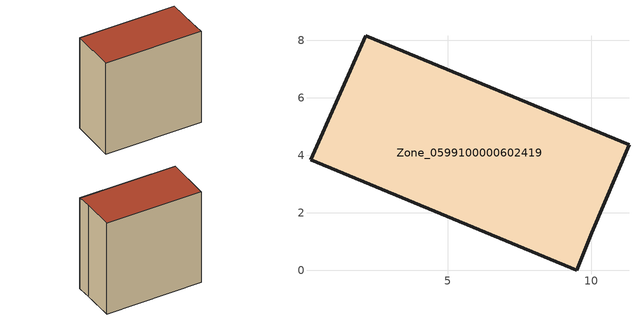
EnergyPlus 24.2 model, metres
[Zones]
Zone_0599100000602419
 floor ground (C_G): 10.02,1.3 9.49,0 0.23,3.84 2.15,8.16 11.31,4.37 z0
 wall outside (C_F): 9.49,0 10.02,1.3 11.31,4.37 2.15,8.16 0.23,3.84 9.49,0 z0:9.9
 roof outside (C_R): 11.31,4.37 2.15,8.16 0.23,3.84 9.49,0 10.02,1.3 z9.9
[BUILDING]
Pand.0599100000602419: North Axis=0; Terrain=City; Loads Convergence Tolerance Value=0.04; Temperature Convergence Tolerance Value=0.4; Solar Distribution=FullExterior; Maximum Number of Warmup Days=25; Minimum Number of Warmup Days=1
[Site:Location]
Rotterdam.The.Hague.AP_ZH_NLD Design_Conditions: Latitude=51.96; Longitude=4.45; Time Zone=1; Elevation=-4.5
[SITE:GROUNDTEMPERATURE:BUILDINGSURFACE]
18, 18, 18, 18, 18, 18, 18, 18, 18, 18, 18, 18
[MATERIAL] Thermal Absorptance=0.9; Solar Absorptance=0.7; Visible Absorptance=0.7
Name | Roughness | Thickness | Conductivity | Density | Specific Heat
G.TI.1946 | MediumSmooth | 0.15 | 1 | 540 | 1210
F.TI.1946 | Rough | 0.3 | 0.857143 | 1920 | 840
R.TI.1946 | MediumRough | 0.2 | 0.1 | 1500 | 1000
[CONSTRUCTION]
C_G: G.TI.1946
C_F: F.TI.1946
C_R: R.TI.1946
[ZONE]
Zone_0599100000602419: Type=1; Multiplier=1; Ceiling Height=Autocalculate; Volume=Autocalculate; Floor Area=autocalculate; Part of Total Floor Area=Yes
[ZONEINFILTRATION:DESIGNFLOWRATE]
Infil_Zone_0599100000602419: Zone or ZoneList or Space or SpaceList=Zone_0599100000602419; Schedule=AlwaysOn; Design Flow Rate Calculation Method=Flow/Area; Flow Rate per Floor Area=0.003; Constant Term Coefficient=1; Temperature Term Coefficient=0; Velocity Term Coefficient=0; Velocity Squared Term Coefficient=0
[HVACTEMPLATE:ZONE:IDEALLOADSAIRSYSTEM]
Zone_0599100000602419: Maximum Heating Supply Air Temperature=50; Minimum Cooling Supply Air Temperature=13; Maximum Heating Supply Air Humidity Ratio=0.0156; Minimum Cooling Supply Air Humidity Ratio=0.0077; Heating Limit=NoLimit; Cooling Limit=NoLimit; Dehumidification Control Type=ConstantSensibleHeatRatio; Cooling Sensible Heat Ratio=0.7; Dehumidification Setpoint=60; Humidification Control Type=None; Humidification Setpoint=30; Outdoor Air Method=None; Outdoor Air Flow Rate per Person=0.00944; Outdoor Air Flow Rate per Zone Floor Area=0; Outdoor Air Flow Rate per Zone=0; Demand Controlled Ventilation Type=None; Outdoor Air Economizer Type=NoEconomizer; Heat Recovery Type=None; Sensible Heat Recovery Effectiveness=0.7; Latent Heat Recovery Effectiveness=0.65
[ZONECONTROL:THERMOSTAT]
ThermostatControl_Zone_0599100000602419: Zone or ZoneList=Zone_0599100000602419; Control Type Schedule=DualSetpointControlType; Control 1=Thermostat_Zone_0599100000602419; Temperature Difference Between Cutout And Setpoint=0
[THERMOSTATSETPOINT:DUALSETPOINT]
Thermostat_Zone_0599100000602419: Heating Setpoint Temperature Schedule=HeatingSetpoint_Zone_0599100000602419; Cooling Setpoint Temperature Schedule=CoolingSetpoint_Zone_0599100000602419
[SCHEDULE:COMPACT]
HeatingSetpoint_Zone_0599100000602419: Through: 12/31, For: AllDays, Until: 24:00, 21
CoolingSetpoint_Zone_0599100000602419: Through: 12/31, For: AllDays, Until: 24:00, 24
DualSetpointControlType: Through: 12/31, For: AllDays, Until: 24:00, 4
AlwaysOn: Through: 12/31, For: AllDays, Until: 24:00, 1
